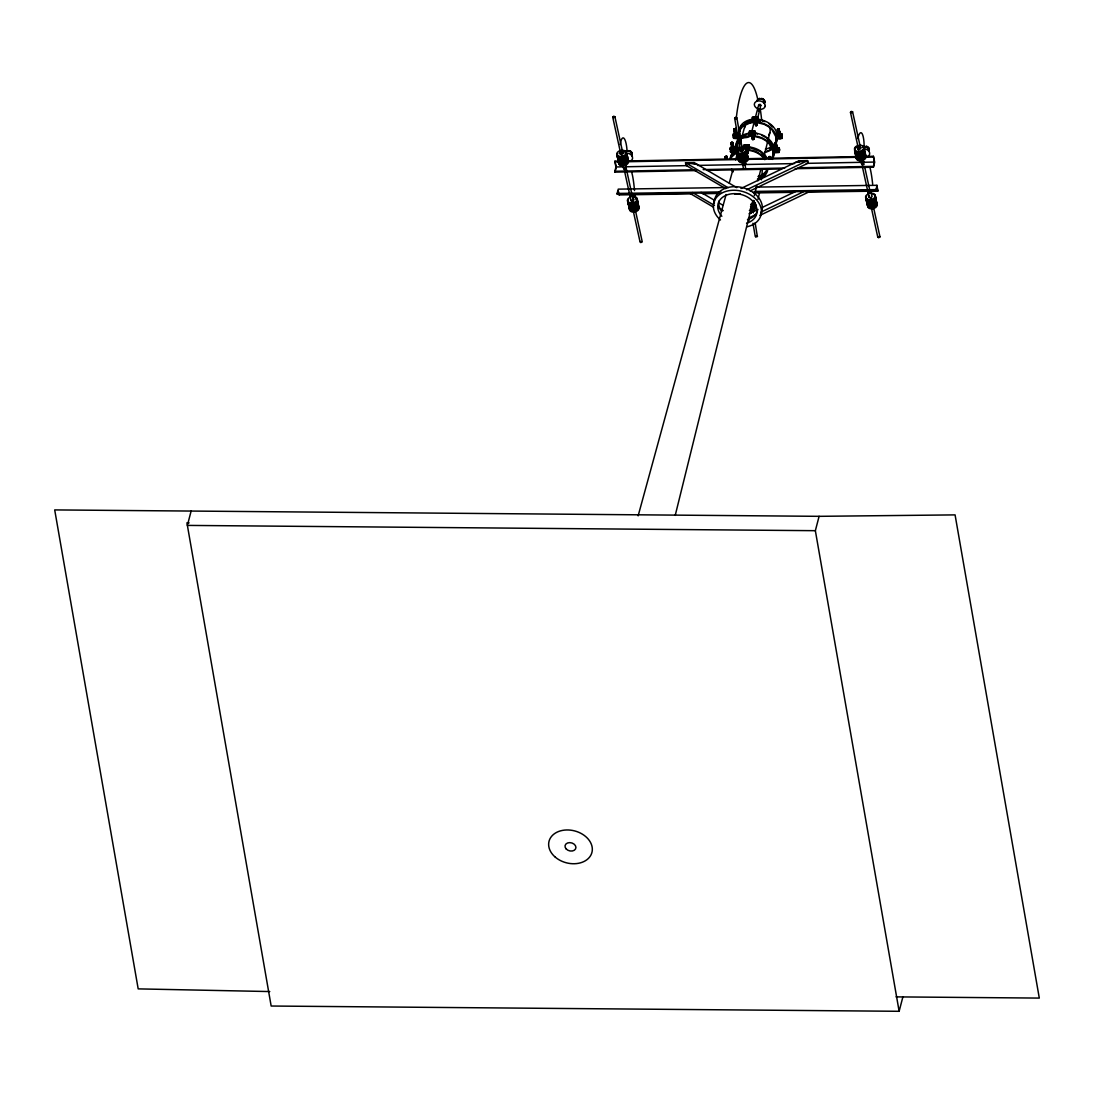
<?xml version="1.0" encoding="UTF-8"?>
<svg xmlns="http://www.w3.org/2000/svg" width="1094" height="1094" viewBox="0 0 1094 1094"><rect width="100%" height="100%" fill="white"/><g stroke="black" fill="none" stroke-linecap="round" stroke-linejoin="round"><path stroke-width="1.5" d="M632.223 153.516L631.73 155.69L632.223 153.516C632.195 152.189 629.118 149.44 628.64 151.287M757.239 101.113L757.253 100.361M764.815 101.318L764.337 103.492C766.347 101.537 762.504 97.038 761.233 99.089M869.279 149.892L869.005 150.589L869.306 149.14C869.292 147.813 866.202 145.064 865.723 146.911M725.267 156.77L726.498 156.086L727.113 157.139M725.431 157.755L725.377 156.497M725.746 156.456L725.637 157.44C726.184 160.121 727.346 159.081 725.91 157.851M725.732 159.232L725.486 157.892M726.512 156.674L725.513 156.661M726.854 158.753L727.004 156.483M726.908 159.081L727.168 157.468M731.175 143.218L731.708 142.193M732.419 143.246C731.763 140.634 730.683 145.68 731.859 147.143M731.517 145.174L731.175 143.027M731.695 146.158L732.542 143.779M732.146 148.77C733.978 144.613 731.066 145.926 733.171 147.499M732.994 148.593L732.351 148.36L733.636 148.032M732.488 143.574L732.132 142.452M732.857 142.603L733.007 144.435M733.035 150.876C733.349 149.659 734.498 149.905 733.336 148.469M731.448 144.668L732.925 145.475L732.638 143.492M734.074 129.379L735.455 128.422L735.989 130.09M740.474 151.519L734.648 118.179L735.647 117.304L736.836 117.824L742.662 151.163M732.789 143.341L733.281 146.186L731.271 147.649L732.761 150.179L733.992 149.29M734.252 130.364L734.512 128.75M733.459 147.17C734.785 144.422 730.874 145.817 731.544 143.765M734.936 134.288L734.334 129.735L735.209 128.641M733.541 146.528L733.883 148.497M734.594 132.333L734.512 130.706L735.797 129.954M733.418 148.839C734.867 147.526 731.53 147.02 733.459 147.321M734.758 133.304C734.471 129.256 737.219 132.784 735.729 133.783M733.855 149.345L733.814 150.343M734.019 150.439L734.06 149.481M733.855 149.782L733.664 151.095L732.761 150.206M735.387 136.9L735.537 136.148L735.551 137.557M735.141 131.499C736.098 136.805 737.602 131.499 735.1 130.186M736.836 117.824L735.852 118.699L734.648 118.179M736.03 132.593L736.098 130.733L734.43 130.282M734.58 131.608L736.18 131.786L736.071 133.659M736.659 134.152L735.195 132.675M736.932 136.613L735.551 137.16M745.52 147.54L746.751 150.644M745.383 146.746L745.534 147.006M745.985 150.193L745.465 147.28L746.327 147.184M744.508 147.499L745 144.818L747.626 144.832L746.751 147.006M746.436 150.329L747.393 148.182L746.833 148.989M747.161 150.849L747.53 148.852M747.64 151.751C748.501 150.37 744.371 148.005 747.571 149.249L747.421 149.782M748.036 151.765L748.228 152.832M753.52 135.916C752.987 138.323 750.511 134.753 752.699 135.109M752.426 135.711L752.07 137.639L753.985 138.541M753.205 138.035L752.275 138.145L753.11 139.676M752.494 139.307L751.934 136.846L753.629 137.119L752.822 136.982M754.149 118.89L755.817 118.617M754.272 118.877L755.681 119.178L756.392 117.126L753.752 117.099L753.301 118.849L753.438 119.615L756.063 119.643L756.392 117.126M753.069 139.417L753.438 135.232M755.776 122.35L756.241 120.873M756.419 123.007L756.241 120.996L755.407 121.297M755.325 124.415C757.896 124.716 756.077 121.516 754.559 121.297M756.665 123.266L756.747 124.866L755.831 125.031M756.843 124.319L756.802 125.495L755.557 125.742M755.147 222.861L757.376 236.577L755.681 237.001L756.009 235.757M768.795 156.729L769.219 157.604L770.135 156.989M768.85 158.439L768.891 156.62M769.15 159.232L769.383 158.466M769.67 159.04L770.696 158.808M776.343 144.353L774.716 143.711L774.867 145.543C774.306 143.423 776.658 144.189 775.496 142.808M775.044 146.528L774.743 142.74M774.771 144.736C777.93 143.423 772.966 146.705 775.687 148.839M775.386 148.483L775.468 145.885M776.097 148.647L775.591 146.541M776.562 145.119L776.207 142.972L774.839 142.699M775.988 150.193L776.384 151.245M776.726 146.104L775.441 142.494M777.437 129.748L777.656 128.901M776.549 144.928L776.466 148.579M775.824 148.565L777.055 148.018L776.726 145.912L775.865 147.129M777.779 131.704L777.424 129.557M777.943 132.689L777.861 131.075L779.379 131.622M778.121 133.673L777.766 131.526L779.27 130.268L778.955 129.024M778.477 131.663L778.449 135.451L780.131 135.177M776.289 151.177L777.519 150.493M778.86 131.813C781.991 131.116 777.123 137.393 779.79 133.208M777.533 150.685C774.374 150.001 777.916 151.738 777.533 150.206M778.791 137.406L778.668 136.217L779.284 137.406M778.025 129.037L777.602 130.733L778.737 132.183L779.448 131.253L778.819 128.805M778.873 137.078L778.709 136.326M779.571 131.95L779.284 130.118M779.448 131.102L779.598 133.495L778.559 133.755M779.967 134.042L779.461 135.013M780.131 137.201L780.172 136.203L778.819 136.736M780.364 136.34L778.846 137.201M779.694 137.68C782.347 136.49 777.725 136.162 779.407 137.106M620.599 153.119L612.722 117.113L613.707 116.224L614.896 116.702L622.773 152.709M614.896 116.702L613.898 117.605L612.722 117.113M625.18 168.585C628.202 168.462 624.086 171.443 624.277 169.105M635.395 210.335L642.26 241.883L640.715 242.608L640.551 241.405M739.011 138.104A19.364 14.386 14.6 0 0 736.221 143.752C742.17 157.604 719.373 146.295 735.92 147.02M737.725 141.618L735.619 150.288M752.508 119.41L750.675 119.588A19.364 14.386 14.6 0 0 739.12 129.912L738.983 136.258L733.062 136.121L733.773 133.796L737.247 133.714M742.621 124.702L741.035 126.644L739.134 133.728M771.708 159.136A18.653 13.866 14.6 0 0 772.925 155.717L773.048 152.257L778.873 152.011L779.653 149.605L779.037 152.504L773.622 152.818M764.706 151.834A18.653 13.866 14.6 0 0 775.837 141.892L776.07 138.323L781.772 138.172L782.087 135.533L782.114 137.844M775.961 145.639L775.824 144.504A19.364 14.386 14.6 0 0 776.521 142.042L776.658 138.829L782.155 138.487M744.699 147.198L745 144.818M730.04 149.29L735.4 149.714L735.496 146.487A19.364 14.386 14.6 0 1 739.243 139.909M730.136 149.823L731.298 147.512M731.339 149.522L730.573 152.107L733.883 151.724M738.108 135.929C731.271 140.005 731.736 130.459 737.151 133.181L736.672 134.576L734.443 134.562L735.059 132.771L736.371 132.524M733.267 137.516L739.011 137.94M779.297 148.032L773.978 147.225L772.747 144.052A19.364 14.386 14.6 0 0 757.554 133.509C754.805 131.089 753.274 137.639 756.843 136.244A19.364 14.386 14.6 0 1 772.036 146.787C771.94 155.512 787.584 146.186 773.362 147.594C768.658 152.285 781.034 151.437 779.393 148.565M753.178 117.769L752.002 122.049L752.399 117.236L757.896 117.277L757.581 122.077L759.756 122.405A19.364 14.386 14.6 0 1 774.949 132.948L776.234 136.162L781.813 135.683L782.032 133.742L776.945 133.427L775.66 130.213A19.364 14.386 14.6 0 0 760.467 119.67L758.32 119.355L757.663 122.706L756.597 120.545L754.614 120.49L750.812 135.3M757.663 122.706L764.309 124.388L768.467 126.672L771.885 129.653L775.796 136.654L781.376 136.682L782.306 134.658L781.622 134.083M751.742 134.466C754.723 134.699 751.113 138.487 753.41 135L752.098 134.097L750.593 134.412L750.388 135.629L751.687 136.531L753.451 136.066L753.957 139.198L752.658 139.581M757.499 119.67L757.704 118.453M752.002 122.049L749.964 122.323A19.364 14.386 14.6 0 0 738.682 131.43M749.499 131.061L749.089 135.875L749.499 131.061L754.997 131.102L755.393 133.167M749.841 133.071L748.939 135.971L747.052 136.162A19.364 14.386 14.6 0 0 740.31 139.047M675.23 515.37L753.055 200.667M754.272 195.703L756.733 185.761M757.964 180.797L760.836 169.201M764.104 155.95L769.848 132.757M191.122 511.062L187.389 525.407L815.358 530.686L819.105 516.327L955.076 514.891L1039.3 998.084L896.054 996.88M696.55 170.568L614.924 172.114L615.867 166.958L614.937 161.174L618.342 161.119M614.924 172.114L616.237 167.095L614.937 161.174M626.165 150.808L625.262 151.984L627.026 150.548A14.878 3.638 88.4 0 0 623.895 138.227A14.878 3.638 88.4 0 0 620.243 144.531M625.973 151.533L627.026 150.548M719.428 192.776L617.317 194.294L617.139 193.447L618.26 189.139L725.486 187.553M617.317 194.294L618.247 190.712L619.149 194.923L692.338 193.843M626.848 151.259L628.995 150.589M632.031 154.227L629.953 150.917M619.149 194.923L619.341 194.212M630.623 152.121L630.8 151.396M631.306 152.75L631.498 152.025M631.785 153.461L631.976 152.75M632.004 154.992L632.195 154.268M731.366 148.962L730.436 151.533L734.197 151.724M730.751 159.368L732.269 154.363L736.905 149.96M739.817 130.063L739.093 132.798L741.035 126.644M735.195 149.755L736.043 147.006M735.359 149.728L736.905 143.888M739.12 135.929L739.831 133.195M738.765 137.912L739.476 135.177L740.241 135.642M736.207 149.755L736.932 147.02M740.323 129.379L742.703 126.466L750.224 122.856L750.949 120.121L744.549 122.979M757.527 99.65L757.075 101.072L759.633 98.337L757.855 99.773A63.425 13.552 -89.6 0 0 736.207 118.74M751.838 122.145L752.686 119.342M758.046 99.062L757.349 100.374M750.224 122.856L752.166 122.665L753.26 119.793M758.58 99.335L758.757 98.61M752.166 122.665L753.752 117.099M750.402 132.675L750.853 130.938L753.492 130.952L753.164 133.468L750.539 133.454L750.402 132.675L753.028 132.702L753.492 130.952M750.539 133.454L750.853 130.938M744.686 147.334L747.311 147.348L747.626 144.832M755.503 117.017L758.744 104.641L760.166 104.354L760.836 105.297L757.185 120.012L757.581 122.077M765.472 159.437A19.364 14.386 14.6 0 0 750.99 150.124L748.788 149.728L749.144 144.982L746.395 144.969M759.441 99.062L761.602 98.392M748.775 149.673L749.144 144.982M748.966 149.892L749.499 146.993L751.701 147.389A19.364 14.386 14.6 0 1 766.894 157.933M745.082 148.237L747.831 148.251L748.802 150.411L749.759 147.17M764.624 102.029L762.559 98.706M772.46 150.028L768.973 143.478L765.568 140.511L761.397 138.213L754.313 136.394L754.409 131.636L750.279 131.608M754.86 136.012L754.997 131.102M753.971 135.929L754.409 131.636M763.215 99.923L763.407 99.198M754.71 135.929L755.339 133.058M763.913 100.539L764.091 99.828M764.391 101.263L764.583 100.552M759.66 122.925L760.371 120.19L765.021 121.653M771.393 146.924L772.104 144.189M775.961 135.916L776.644 133.126M773.034 149.687L773.745 146.952M775.81 138.76L776.904 134.042M776.562 136.244L777.273 133.509M772.911 152.586L774.114 147.881M773.663 150.083L774.374 147.348M857.819 138.678A15.494 3.651 -88.4 0 1 861.785 133.222A15.494 3.651 -88.4 0 1 864.123 146.158L863.057 147.157L866.845 147.252L869.115 149.851M863.932 146.883L864.123 146.158M865.901 146.938L866.079 146.213M866.845 147.252L867.036 146.528M867.706 147.745L867.898 147.02M868.39 148.36L868.581 147.649M868.882 149.085L869.06 148.374M869.101 150.616L869.306 149.14M795.174 168.695L873.395 167.218L874.325 162.062L873.409 156.278L864.903 156.442M873.395 167.218L874.694 162.199L873.409 156.278M753.465 192.27L876.007 190.465L876.95 185.31L756.118 187.101M876.007 190.465L876.95 186.869L877.839 191.094L806.36 192.147M877.839 191.094L876.95 185.31M189.098 522.85L186.937 522.836L271.162 1006.029L899.131 1011.294L902.878 996.935M638.144 515.835L726.115 194.5M729.274 182.972L732.884 169.789M735.592 159.902L745.069 125.29A12.95 9.627 14.6 0 0 744.699 127.779M731.052 157.768L732.269 154.363M736.194 146.623L739.011 141.263M760.836 105.297L759.906 105.927M750.894 135.437C751.988 137.707 754.477 134.193 752.563 136.053M764.802 102.07L764.009 103.369M734.033 128.914L735.209 129.324M734.73 130.172L734.129 129.516L735.154 128.996M734.375 130.87L734.908 130.2M734.43 131.198L735.592 130.336L735.51 131.444M735.072 130.965L734.484 131.526L735.674 131.253M734.717 132.839L735.086 132.018M735.551 130.719L735.469 128.449M732.775 142.904L731.38 142.781M736.262 131.868L736.303 133.454M732.597 145.283C734.58 143.998 730.081 144.217 731.667 142.904M732.064 144.353L731.407 143.464M725.814 156.784L726.156 157.905M736.18 134.316L736.549 133.509M731.818 146.664L733.24 145.051C731.421 144.039 731.968 146.774 732.118 144.476M725.377 156.62L726.744 156.469M732.228 145.119L732.406 146.322M731.599 144.093L732.775 143.697L732.597 142.589L731.777 143.683M725.705 157.194L726.99 156.633M731.954 144.668L732.83 144.025L732.365 142.794M726.156 158.179C729.001 157.112 723.64 156.975 726.389 156.715M733.13 144.394L731.654 145.215M727.168 157.618L726.799 158.425M732.693 147.95L732.529 146.965M735.441 137.051L737.055 136.449M731.968 147.608L732.296 148.141C732.447 149.905 731.667 146.651 733.459 146.828M733.308 145.365L731.941 146.186M733.418 146.022L733.869 148.647L732.871 149.208M733.349 146.965L732.816 146.377M732.638 147.895L733.582 147.006M733.664 148.634L732.57 148.702L732.433 150.261L734.101 149.946M733.568 148.264L733.336 146.842M734.156 150.275L732.939 150.822L732.365 149.892M755.612 121.215L755.968 121.954M756.323 121.557L755.735 122.077M755.598 123.704L756.556 122.884M756.46 123.663L755.968 122.296M748.173 152.695L747.352 148.893L745.917 148.415L745.821 147.129M755.598 123.458C756.843 122.747 756.761 126.74 756.692 123.677M745.67 148.182L746.518 147.143M746.299 147.922L746.135 149.522M752.481 137.01L751.893 135.123M756.638 125.359L756.829 124.47M745.807 148.989C746.614 145.981 744.823 148.565 747.667 149.769L748.132 152.298M746.587 146.787L746.819 145.899M756.583 124.265L756.145 125.55M746.532 150.37L746.518 149.317M745.944 149.782L747.024 148.606M752.166 138.022C753.834 135.355 754.258 141.044 753.684 137.393M747.434 148.469L746.368 149.317M752.207 138.282L752.754 137.488M752.303 138.815L753.397 137.639M752.494 138.569L752.631 139.526M752.918 136.435L753.492 137.01M748.118 152.449L746.751 153.187L747.257 152.49M746.614 151.396L747.804 150.589L746.395 150.069A4.786 3.009 -12 0 0 740.624 148.21M747.94 151.382L747.202 152.189M747.243 152.463L747.981 151.656M746.928 151.71L748.077 152.162L746.71 152.9M777.971 129.762L778.258 131.526M779.174 129.461L778.149 128.682L777.916 129.434M779.147 130.09L777.861 130.624L778.162 131.458M778.805 131.485L777.834 131.895L778.6 133.482M779.393 130.774L779.106 129.283M779.024 130.227L778.846 129.119L777.793 129.201L778.149 130.87M778.436 132.388L778.326 133.359M778.066 133.195L778.203 132.716M777.738 130.09L778.901 131.089M778.832 134.794L778.244 133.482M779.543 133.167L778.6 133.359M779.379 133.153L780.829 135.041L778.969 136.08L777.519 134.179L778.176 133.441L778.299 134.507L778.723 133.181M778.49 134.343L779.612 132.237M769.438 158.904L769.629 156.688M768.904 158.616L769.232 158.192M769.15 158.671L769.848 158.999M776.754 147.088C773.526 144.49 778.149 146.801 774.757 144.887M775.318 144.244L776.316 143.779L775.728 143.164M769.738 158.343L770.34 157.003L770.094 158.343M776.056 145.242L776.425 144.422M769.096 159.122L770.518 157.974L770.19 156.592L769.178 156.497M775.414 147.075L775.865 148.305M775.386 147.43C775.728 144.64 776.754 147.252 775.728 148.442M770.094 159.04L770.039 158.015M775.455 148.196L776.822 146.719M776.631 146.883L775.427 148.114L775.277 147.28L777.506 147.293L777.93 148.88L776.07 149.905L774.62 148.018L775.81 146.801M776.631 148.374L777 147.704L775.605 147.252M775.851 150.958L776.22 151.191M777.506 150.644L776.384 151.738L775.728 150.452M877.99 236.796L878.564 237.767L879.986 236.947L873.395 206.725M731.558 157.098L737.329 151.943M734.211 129.42L735.428 129.352M734.32 130.077L735.989 130.268L734.416 131.157M734.498 131.048L735.906 131.048M735.524 129.639C736.508 127.301 732.46 131.239 735.565 130.309M735.277 130.131L734.443 129.94L734.689 130.788M734.908 132.552L735.701 132.36L734.894 131.786M735.783 132.593L734.908 132.675L736.016 131.827M736.453 132.894L735.619 132.1M737.479 134.685L734.594 135.396L734.101 133.153M731.312 143.246L732.775 143.123M731.831 143.888L731.722 144.873M733.007 144.873L732.118 144.681L732.748 144.148M732.529 145.734L731.982 145.625M755.94 119.848L755.229 120.244M731.681 149.222L732.283 147.416M732.105 147.827L734.306 147.772L733.404 149.851M733.048 146.719L734.43 147.676L732.679 148.962L731.927 146.911L733.404 146.5M755.134 120.819C754.983 120.149 756.528 123.321 754.422 120.49M756.214 121.434L754.545 120.901M732.501 150.11L733.951 149.55M756.31 123.499L755.886 122.801M726.402 157.194L726.717 156.155M727.045 157.878L726.977 157.112M727.031 158.097L726.211 158.507M733.869 150.671L733.883 149.55M756.706 125.605L756.829 124.853M751.824 135.492L752.426 136.75M752.563 136.504L752.781 135.642M752.33 137.721L752.686 137.27M752.508 137.926L753.739 139.198M753.588 138.391L752.576 137.885M753.356 138.706L753.821 138.186L752.371 137.981M745.684 147.772L746.108 147.977M747.448 149.14L746.587 149.823M747.913 151.792L747.681 151.191M746.805 152.832L747.393 152.175M747.804 153.42L747.913 152.517M777.561 129.776L779.229 129.981M778.723 129.051L778.518 129.844M778.395 133.112L779.557 131.909L778.846 131.595M779.243 131.991L779.092 133.112M778.258 133.044C781.526 132.894 776.713 131.718 778.682 131.854M777.67 135.013L778.326 134.275M779.926 135.164L779.051 135.41M778.969 136.08L780.678 134.206M780.282 136.627L779.119 136.435M775.058 142.562L775.017 143.273M775.181 144.381L775.824 142.876A19.364 14.386 14.6 0 0 777.232 139.307M776.193 143.588L776.603 145.256L776.002 144.914M775.714 145.352L775.003 145.57L775.646 146.022M775.058 145.899L776.357 145.365L776.836 146.569M776.603 146.322L775.4 146.309M776.576 146.678L775.455 146.637M776.179 145.775L775.701 146.35M775.619 147.622L774.771 148.852L774.62 148.018M776.453 145.899L776.754 146.869M769.971 158.384L768.767 157.098L770.094 156.825M775.031 149.591L774.894 148.757L777.779 148.032L777.93 148.88M769.15 157.331L770.272 157.153M754.245 118.166L754.286 119.287M735.018 131.69L735.387 133.003M735.018 132.1L736.153 131.212L735.209 130.842M735.947 133.003C733.13 134.316 737.78 134.835 735.838 133.195M755.667 119.793L754.327 119.971L755.462 120.49M755.694 121.817L756.501 120.504L752.467 120.504L752.74 122.077M756.227 122.364L755.38 123.184M756.227 123.868L756.104 123.089M731.312 142.452L732.542 142.261L732.966 143.259M732.652 144.545L732.365 143.752M732.118 145.529L732.064 146.828M752.658 135.957L751.66 135.109L752.057 136.094M732.679 150.302L733.486 150.11M752.412 136.504L752.33 137.694L751.701 135.519M732.624 150.11L733.855 149.905M752.535 139.43L752.152 138.172L753.356 138.514M753.657 138.049L752.262 138.159M725.855 157.522L726.266 158.562M745.479 145.885L745.26 146.774L746.368 146.883M746.764 148.155L746.423 148.784M746.04 148.962L746.86 148.688M747.476 148.716L746.245 148.77M746.108 149.481L747.339 149.276L746.395 148.456M746.286 150.548L747.845 150.835M747.325 150.781L747.12 149.468M777.684 129.776L778.887 129.283L777.807 130.295M779.256 131.54L778.449 131.731M779.243 133.044L779.913 133.906M779.475 134.357L779.201 133.769M775.769 147.676L775.564 148.401M769.109 156.825L769.629 157.933M769.219 157.481L769.014 159.232M770.696 158.999C769.041 158.739 770.928 158.698 770.08 157.413M749.746 133.208L747.763 133.427A19.364 14.386 14.6 0 0 739.954 137.174M626.288 156.674L628.024 156.866L627.3 158.124M740.515 137.557L746.655 134.412M739.804 140.292C741.035 135.779 751.332 139.581 749.568 134.343L753.698 134.371M864.916 153.639L865.245 152.695L863.822 152.08M862.537 146.883L863.248 146.432M862.496 163.868L862.4 165.098L864.041 164.51L862.988 159.232M740.925 188.496L798.907 160.804L807.522 160.64L808.015 163.184L750.101 190.917M746.546 189.836L807.495 160.654L808.015 163.184M749.007 213.781L758.033 209.46M762.545 207.299L797.143 190.739M756.2 214.383L748.583 218.021L749.089 220.564M760.768 212.195L804.965 191.026M759.756 215.45L811.543 190.657M734.443 128.832L735.66 128.846M755.598 121.284L756.569 122.733M754.819 121.502L755.872 121.42M734.566 130.719L735.332 130.459M755.503 122.938L756.419 122.077L755.653 121.475M755.913 123.143L756.132 122.337M756.296 123.813L755.516 123.978M735.619 134.316L735.469 133.249M735.524 133.577L735.25 134.644M735.906 133.742L737.206 133.933L735.961 132.88M756.2 124.73L756.433 123.472M735.989 136.203L736.44 136.613M736.358 136.353L735.524 136.271M731.9 143.642L733.035 143.779M732.542 144.955L733.431 145.871M732.406 146.104L732.036 148.128L733.076 149.413M731.681 145.967L732.433 146.5M733.062 146.432L732.296 146.623M732.597 147.239L731.859 146.952M752.904 138.282C751.988 140.388 755.557 137.953 753.575 136.162M752.754 138.61L753.479 138.172M779.243 130.514L778.326 130.883M733.924 150.712L732.966 150.794M779.311 131.731L778.381 131.485L779.01 130.678M746.464 147.416L745.93 147.416M725.527 157.686L726.744 157.686M779.543 134.261L778.326 134.261M779.352 134.617L779.42 132.388M779.256 136.312L779.338 137.735M779.707 136.709L780.432 136.846M747.257 151.382L747.12 151.697M747.858 153.379L746.874 153.228M775.126 142.876L774.908 144.258M775.769 142.89L774.607 143.287L775.605 143.191M774.634 143.505L776.193 143.82M775.29 143.847L775.249 144.695M775.195 144.258L775.906 143.847M776.549 148.839L776.111 146.405M776.808 150.548L777.424 151.382M769.328 157.085L769.752 157.345M769.807 157.892L770.75 159.136M756.296 121.653L754.764 121.325M738.04 149.208L742.183 147.827M756.132 124.169L755.407 124.196M756.009 124.743L756.227 124.689M756.323 125.222L755.462 125.222M734.936 133.236L736.016 132.784L736.166 133.618L734.977 133.919M736.385 136.285L735.346 136.435L736.44 137.01M752.221 133.003L751.277 132.989M752.822 135.601L751.961 135.601M778.395 130.213L777.875 129.83M778.778 131.089L777.834 130.979M753.246 139.376L753.985 138.569L753.26 138.227M732.597 146.309L732.925 145.133M732.214 148.88L733.91 149.249M746.928 150.603L747.366 150.056M746.805 151.957L747.38 151.875M775.701 145.119L774.784 143.601M758.443 110.097L759.455 109.892M689.165 163.485L694.198 162.609L736.768 187.648M795.064 162.568L807.495 160.654L798.907 160.804L799.099 161.898M748.036 133.947L749.964 133.769M743.756 147.129L741.91 147.307A19.364 14.386 14.6 0 0 730.354 157.632M755.749 121.776L755.01 121.557M756.159 125.578L755.79 125.564M735.25 131.102L735.961 130.924M735.428 131.909L736.399 132.565M735.428 133.413L736.112 133.277M778.272 130.829L779.516 131.622M778.6 131.28L779.407 131.499M752.563 135.424L752.043 135.369M752.973 139.129L753.643 138.555M732.255 144.34L731.339 144.011M733.199 148.866L731.544 148.387M775.537 145.639L776.412 145.57M733.39 149.372L732.706 149.509M733.212 149.659L733.718 149.714M776.289 147.116L775.345 146.869M746.518 149.563L747.216 149.509M776.166 147.731L776.466 146.979M746.655 150.357L747.544 150.357M776.672 148.128L775.865 147.362M741.281 148.319L741.705 148.305A1.668 1.039 -12 0 1 742.689 149.673A1.668 1.039 -12 0 1 740.241 150.343A1.668 1.039 -12 0 1 740.105 148.743M626.848 160.955L739.065 158.821M747.571 158.671L856.397 156.606M614.76 161.898L618.151 161.83M618.766 158.931A4.991 3.132 -12 0 0 619.983 162.992A4.991 3.132 -12 0 0 626.602 161.748L738.888 159.546M747.38 159.382L857.915 157.29A4.991 3.132 -12 0 0 864.479 155.485A4.991 3.132 -12 0 0 863.549 151.355M864.711 157.167L873.217 157.003M686.034 165.344L685.582 162.787L694.198 162.609L694.458 164.086M615.867 166.958L622.664 166.835M626.069 166.767L687.278 165.618M697.48 165.413L794.408 163.58M806.305 163.362L874.325 162.062M614.746 171.266L694.663 169.761M703.168 169.597L784.781 168.052M798.388 167.792L873.203 166.37M706.751 170.377L781.567 168.955M617.139 193.447L720.96 191.915M754.997 191.409L875.829 189.618M702.539 193.693L719.565 193.447M753.602 192.941L794.449 192.325M734.498 193.775L740.228 193.693M735.346 193.939L739.681 193.884M879.084 236.345L879.973 236.769M758.265 110.822L759.345 110.822M753.301 118.849L755.94 118.863L756.063 119.643M751.687 119.971L757.185 120.012M750.99 131.704L753.616 131.731M748.788 133.796L754.286 133.837M778.504 137.926L780.555 138.596L778.613 138.582M733.404 137.01L733.582 138.35L739.011 138.856M746.491 145.502L748.556 145.516M744.549 146.555L747.175 146.582L747.311 147.348M748.433 147.717L742.935 147.676L743.646 144.941L745.547 145.488M777.533 151.779L775.714 152.408L775.769 150.589M819.105 516.327L54.7 509.913L138.186 988.88L269.767 991.561M736.577 149.003L737.274 149.345M735.865 151.738L737.725 155.43M778.791 135.068L777.519 134.179M735.66 134.453L735.031 132.743M735.441 134.699L736.59 134.302L736.289 133.331M752.74 137.557L752.084 137.106L752.645 138.829M775.003 143.451L775.605 143.464M776.07 145.119L775.003 144.914M775.66 147.581L776.508 147.553M746.614 149.851L745.848 149.263M732.994 148.88L731.845 146.418M726.334 156.661L726.854 157.249L725.637 157.44M726.211 158.233L725.719 159.191M726.32 158.89L725.541 158.22M756.569 235.661L757.472 236.208M757.472 134.029L754.682 133.195M748.898 150.425C754.682 150.999 761.451 154.268 764.733 159.656M725.691 188.606L686.061 165.372L685.555 162.774L697.11 164.387M757.212 119.246L760.521 119.889A12.95 9.627 14.6 0 1 763.612 121.174M755.927 122.022L756.939 124.976M778.094 130.542L777.629 129.324L777.82 131.307M735.277 128.955L735.742 129.625M752.522 137.283L751.893 136.039M776.521 147.731L777.656 148.128L777.506 147.293M746.163 148.237L745.233 147.17M769.861 157.044L769.848 157.81L768.85 157.194M747.311 150.534L746.231 150.986M732.283 148.141L733.582 147.704M761.41 99.116L762.368 99.431M628.804 151.314L629.761 151.628M735.715 152.326L737.082 155.567M762.108 135.478L764.897 137.01M685.582 162.787L728.125 187.73M701.049 192.421L714.273 200.175M718.676 202.746L723.093 205.33M692.461 192.53L714.464 205.44M718.867 208.01L723.271 210.595M689.999 193.392L713.479 207.163M774.88 144.476L775.126 145.557A19.364 14.386 14.6 0 1 764.966 152.353M775.263 145.639L776.111 143.929M735.606 129.995L736.221 131.389M734.58 130.131L734.019 129.051M734.812 131.444L734.197 130.036M769.123 157.878L768.617 157.126M747.134 148.729L747.558 149.659M745.999 149.659L746.327 150.056A4.786 3.009 -12 0 1 741.732 154.09A4.786 3.009 -12 0 1 736.864 151.492A19.364 14.386 14.6 0 0 729.93 159.136M732.871 143.328L731.271 142.849M726.731 157.044L727.141 158.753M769.178 123.937L772.596 126.918M766.279 137.776L771.297 143.04M779.53 133.044L779.448 132.155M731.626 145.639L733.595 146.856M766.251 158.069L760.426 151.656L748.87 147.225M860.486 147.772L852.595 111.779L851.31 111.41L850.462 112.354L858.694 149.987M850.462 112.354L851.761 112.723L852.595 111.779M780.829 135.041L780.405 133.468M779.68 133.468L780.022 134.371M770.162 156.62L770.545 159.122L770.285 157.577M768.726 157.782L769.137 159.013M753.52 135.765L753.383 135.929M751.797 135.095L752.016 136.258M747.257 148.36L747.667 149.646M747.817 151.546L748.105 152.955M745.602 148.073L746.163 150.151M736.262 132.784L736.672 134.015M731.12 142.89L731.517 144.121M731.804 146.815L732.214 148.046M732.255 149.427L732.665 150.657M732.542 150.876L732.515 149.331L732.925 150.37M725.322 157.098L725.719 158.329M864.616 166.657L870.468 193.364M861.21 161.433L861.922 164.715M862.482 167.218L869.06 197.276M871.617 208.954L877.826 237.343M625.289 164.155L633.235 200.434M623.471 166.206L624.182 169.474M624.551 171.129L631.047 200.845M633.576 212.4L640.086 242.116M780.022 134.945L780.172 135.779M780.432 136.367L780.487 137.078M780.309 136.75L780.337 137.557M777.793 134.918L777.943 135.765M777.123 148.77L777.273 149.605M775.933 149.071L776.07 149.905M752.399 117.236L752.74 119.178M753.028 132.702L753.164 133.468M815.358 530.686L899.131 1011.294M744.686 162.842L745.561 167.847M752.822 209.528L753.41 212.865M742.498 163.197L743.373 168.189M750.634 209.884L751.222 213.207M752.959 223.217L755.284 236.55M736.672 134.576L736.754 135.588M735.483 134.877L735.619 135.711M734.443 134.562L734.594 135.396M734.566 148.51L734.252 147.006L734.306 147.772M733.117 146.61L733.267 147.458M732.255 151.396L732.433 152.244M731.202 146.979L731.421 148.483M730.491 150.835L730.477 151.834M773.622 149.851L773.622 155.868A19.364 14.386 14.6 0 1 772.35 159.409M769.711 127.697A12.95 9.627 14.6 0 1 768.631 135M869.88 167.341A27.076 3.214 85.7 0 1 872.67 184.202M760.248 108.962A67.117 14.495 89.8 0 1 761.684 120.326M762.368 169.078A67.117 14.495 89.8 0 1 761.889 175.054M761.752 176.517A67.117 14.495 89.8 0 1 761.397 179.84M759.592 192.079A67.117 14.495 89.8 0 1 757.992 199.368M755.175 207.887A67.117 14.495 89.8 0 1 752.946 211.99M631.58 171.963A23.179 2.803 85.9 0 1 634.506 190.575M634.766 193.966A23.179 2.803 85.9 0 1 634.958 197.344M767.072 169.597A18.653 13.866 14.6 0 1 757.39 179.184M733.363 171.649A18.653 13.866 14.6 0 1 731.872 169.31M767.769 169.748A19.364 14.386 14.6 0 1 757.718 179.703M732.775 171.867A19.364 14.386 14.6 0 1 731.23 169.447M767.209 170.555A19.364 14.386 14.6 0 1 758.429 176.968M766.566 170.281A18.653 13.866 14.6 0 1 758.101 176.449M774.333 153.133A19.364 14.386 14.6 0 1 771.543 158.767M773.636 152.982A18.653 13.866 14.6 0 1 770.039 159.327M772.432 146.733A19.364 14.386 14.6 0 1 769.985 148.182M776.549 139.157A18.653 13.866 14.6 0 1 772.938 145.488M771.913 146.322A18.653 13.866 14.6 0 1 765.417 149.099M864.93 155.088A4.991 3.132 -12 0 1 861.949 160.599A4.991 3.132 -12 0 1 856.52 157.057M863.932 149.55A4.814 3.022 -12 0 1 860.636 154.596A4.814 3.022 -12 0 1 855.262 151.546M863.877 147.936A4.991 3.132 -12 0 1 859.993 153.078A4.991 3.132 -12 0 1 854.811 149.646M863.371 150.521A4.991 3.132 -12 0 1 864.301 154.637A4.991 3.132 -12 0 1 857.819 156.428A4.991 3.132 -12 0 1 855.768 152.613M857.997 157.262A4.991 3.132 -12 0 1 855.946 153.447M864.055 148.784A4.991 3.132 -12 0 1 860.171 153.926A4.991 3.132 -12 0 1 854.988 150.493M859.433 145.215A4.786 3.009 -12 0 1 863.33 149.194A4.786 3.009 -12 0 1 855.385 150.589A4.786 3.009 -12 0 1 858.202 145.434M862.865 146.664A4.786 3.009 -12 0 1 860.308 151.998A4.786 3.009 -12 0 1 854.852 148.757M855.385 147.964A4.786 3.009 -12 0 1 857.217 146.692M857.71 149.304A1.668 1.039 -12 0 1 859.405 148.073M863.33 149.878A4.814 3.022 -12 0 1 863.781 153.939A4.814 3.022 -12 0 1 857.45 155.403A4.814 3.022 -12 0 1 855.877 151.587M864.752 154.24A4.991 3.132 -12 0 1 862.4 159.587A4.991 3.132 -12 0 1 856.055 157.057M858.407 149.345A1.668 1.039 -12 0 1 858.749 149.14M865.122 153.857A4.991 3.132 -12 0 1 861.251 158.986A4.991 3.132 -12 0 1 856.069 155.553M864.944 153.01A4.991 3.132 -12 0 1 861.074 158.138A4.991 3.132 -12 0 1 855.891 154.719M862.51 160.736A1.668 1.039 -12 0 1 863.549 162.008A1.668 1.039 -12 0 1 861.293 162.842A1.668 1.039 -12 0 1 860.636 161.42M859.46 146.377A1.668 1.039 -12 0 1 860.376 147.827A1.668 1.039 -12 0 1 857.778 148.319A1.668 1.039 -12 0 1 858.216 146.61M747.858 157.632A4.991 3.132 -12 0 1 743.551 162.664A4.991 3.132 -12 0 1 738.765 158.986M746.231 156.565A4.991 3.132 -12 0 1 747.175 157.016M746.682 152.148A4.814 3.022 -12 0 1 741.636 156.702A4.814 3.022 -12 0 1 737.944 152.668M745.383 150.958A4.814 3.022 -12 0 1 746.176 151.492M744.371 148.893A4.991 3.132 -12 0 1 746.149 152.791A4.991 3.132 -12 0 1 739.913 155.088A4.991 3.132 -12 0 1 737.055 151.574M743.605 155.922A1.668 1.039 -12 0 1 743.25 156.127M746.491 152.941A4.991 3.132 -12 0 1 742.949 158.384A4.991 3.132 -12 0 1 737.999 154.541M746.669 153.789A4.991 3.132 -12 0 1 743.77 159.081A4.991 3.132 -12 0 1 737.807 156.223M745.547 150.138A4.991 3.132 -12 0 1 745.602 154.418A4.991 3.132 -12 0 1 738.983 155.663A4.991 3.132 -12 0 1 737.766 151.601M741.664 147.143A4.786 3.009 -12 0 1 745.575 151.136A4.786 3.009 -12 0 1 737.616 152.517A4.786 3.009 -12 0 1 740.433 147.362M740.282 149.591A1.668 1.039 -12 0 0 740.419 151.191A1.668 1.039 -12 0 0 742.867 150.521A1.668 1.039 -12 0 0 741.882 149.153L741.459 149.153A1.668 1.039 -12 0 0 741.035 149.235M737.096 150.685A4.786 3.009 -12 0 1 737.629 149.905M738.436 149.194A4.786 3.009 -12 0 1 739.448 148.62M742.785 150.193A1.668 1.039 -12 0 1 743.031 150.384M742.881 152.545A1.668 1.039 -12 0 1 742.129 152.886M746.86 152.996A4.814 3.022 -12 0 1 742.429 157.481A4.814 3.022 -12 0 1 737.684 154.322M746.997 156.168A4.991 3.132 -12 0 1 746.655 160.49A4.991 3.132 -12 0 1 740.009 161.488A4.991 3.132 -12 0 1 739.188 157.331M746.628 155.211A4.991 3.132 -12 0 1 746.682 159.478A4.991 3.132 -12 0 1 740.05 160.722A4.991 3.132 -12 0 1 738.847 156.674M746.436 154.363A4.991 3.132 -12 0 1 743.947 159.929A4.991 3.132 -12 0 1 738.135 156.647M745.479 162.856A1.668 1.039 -12 0 1 745.288 164.442A1.668 1.039 -12 0 1 742.894 164.483A1.668 1.039 -12 0 1 743.51 162.897M627.272 160.121A4.991 3.132 -12 0 1 624.92 165.468A4.991 3.132 -12 0 1 618.589 162.938M626.274 154.596A4.814 3.022 -12 0 1 622.978 159.628A4.814 3.022 -12 0 1 617.604 156.579M624.414 162.404A1.668 1.039 -12 0 1 624.072 162.609M625.467 152.394A4.991 3.132 -12 0 1 625.522 156.674A4.991 3.132 -12 0 1 618.903 157.919A4.991 3.132 -12 0 1 617.7 153.857M623.348 159.232A1.668 1.039 -12 0 1 622.951 159.382M626.588 156.045A4.991 3.132 -12 0 1 625.782 160.408A4.991 3.132 -12 0 1 619.136 161.091A4.991 3.132 -12 0 1 618.794 156.852M625.891 156.401A4.991 3.132 -12 0 1 626.561 160.777A4.991 3.132 -12 0 1 619.628 162.076A4.991 3.132 -12 0 1 618.972 157.7M625.645 153.242A4.991 3.132 -12 0 1 623.156 158.808A4.991 3.132 -12 0 1 617.344 155.526M621.775 150.261A4.786 3.009 -12 0 1 625.672 154.24A4.786 3.009 -12 0 1 617.727 155.635A4.786 3.009 -12 0 1 620.544 150.466M621.994 152.257A1.668 1.039 -12 0 1 622.896 153.707A1.668 1.039 -12 0 1 620.312 154.199A1.668 1.039 -12 0 1 620.736 152.49M623.17 151.095A4.786 3.009 -12 0 1 626.028 154.815A4.786 3.009 -12 0 1 619.45 157.139A4.786 3.009 -12 0 1 617.727 153.01M622.636 155.854A1.668 1.039 -12 0 1 621.802 156.073M626.452 155.43A4.814 3.022 -12 0 1 622.541 160.586A4.814 3.022 -12 0 1 618.233 156.62M627.094 159.273A4.991 3.132 -12 0 1 624.113 164.797A4.991 3.132 -12 0 1 618.698 161.242M627.464 158.89A4.991 3.132 -12 0 1 623.594 164.032A4.991 3.132 -12 0 1 618.411 160.599M626.547 157.468A4.991 3.132 -12 0 1 626.602 161.748M625.248 165.837A1.668 1.039 -12 0 1 625.768 167.232A1.668 1.039 -12 0 1 623.512 167.847A1.668 1.039 -12 0 1 622.992 166.452M621.816 151.41A1.668 1.039 -12 0 1 622.636 152.955A1.668 1.039 -12 0 1 619.956 153.228A1.668 1.039 -12 0 1 620.954 151.505M871.015 193.214A4.991 3.132 -12 0 1 874.667 197.549A4.991 3.132 -12 0 1 866.366 198.711A4.991 3.132 -12 0 1 869.73 193.392M875.774 200.229A4.814 3.022 -12 0 1 873.08 205.111A4.814 3.022 -12 0 1 866.968 203.033M871.521 195.484A1.668 1.039 -12 0 1 871.727 196.947A1.668 1.039 -12 0 1 869.415 197.371A1.668 1.039 -12 0 1 869.21 195.922M871.207 198.192A1.668 1.039 -12 0 1 870.359 198.356M876.103 201.706A4.991 3.132 -12 0 1 872.52 207.135A4.991 3.132 -12 0 1 867.61 203.265M871.754 200.735A1.668 1.039 -12 0 1 871.33 200.845M875.72 198.629A4.991 3.132 -12 0 1 871.166 203.853A4.991 3.132 -12 0 1 867.2 199.491M875.542 197.782A4.991 3.132 -12 0 1 870.988 203.005A4.991 3.132 -12 0 1 867.022 198.643M875.925 200.858A4.991 3.132 -12 0 1 872.985 206.151A4.991 3.132 -12 0 1 867.05 203.265M876.841 204.058A4.786 3.009 -12 0 1 872.342 208.776A4.786 3.009 -12 0 1 868.103 205.043M876.95 203.949A4.786 3.009 -12 0 1 871.549 207.983A4.786 3.009 -12 0 1 867.925 204.209M876.062 202.595A4.786 3.009 -12 0 1 876.663 203.21M875.583 199.382A4.814 3.022 -12 0 1 872.287 204.428A4.814 3.022 -12 0 1 866.927 201.378M873.559 194.363A4.991 3.132 -12 0 1 872.615 199.928A4.991 3.132 -12 0 1 865.751 197.549M866.065 196.701A4.991 3.132 -12 0 1 866.68 195.894M871.193 194.062A4.991 3.132 -12 0 1 872.438 194.103M874.844 195.785A4.991 3.132 -12 0 1 871.904 201.077A4.991 3.132 -12 0 1 865.969 198.192M875.022 196.633A4.991 3.132 -12 0 1 871.439 202.075A4.991 3.132 -12 0 1 866.53 198.205M868.075 191.956A1.668 1.039 -12 0 0 869.005 193.269A1.668 1.039 -12 0 0 871.152 192.284A1.668 1.039 -12 0 0 869.853 191.135L869.415 191.177A1.668 1.039 -12 0 0 869.005 191.286M755.202 204.25A4.814 3.022 -12 0 1 750.703 207.176M755.845 204.906A4.991 3.132 -12 0 1 750.101 209.05M754.915 202.787A4.991 3.132 -12 0 1 751.304 205.398M754.204 202.759A4.991 3.132 -12 0 1 751.127 204.551M755.667 204.072A4.991 3.132 -12 0 1 751.195 208.079M751.346 204.031A1.668 1.039 -12 0 1 750.963 204.209M755.968 207.381A4.786 3.009 -12 0 1 749.404 210.54M755.79 206.534A4.786 3.009 -12 0 1 750.402 209.761M753.465 200.434A4.991 3.132 -12 0 1 752.576 201.146M754.149 200.667A4.991 3.132 -12 0 1 752.522 202.144M754.327 201.515A4.991 3.132 -12 0 1 751.564 203.511M755.147 202.595A4.814 3.022 -12 0 1 750.525 206.328M632.865 196.482A4.991 3.132 -12 0 1 636.722 200.558A4.991 3.132 -12 0 1 628.749 202.335A4.991 3.132 -12 0 1 630.349 197.043M637.624 203.498A4.814 3.022 -12 0 1 634.315 208.544A4.814 3.022 -12 0 1 628.954 205.494M633.002 198.657A1.668 1.039 -12 0 1 633.864 199.86A1.668 1.039 -12 0 1 631.894 200.776A1.668 1.039 -12 0 1 630.705 199.723M633.057 201.46A1.668 1.039 -12 0 1 631.799 201.597M638.554 205.631A4.991 3.132 -12 0 1 633.727 210.499A4.991 3.132 -12 0 1 629.46 206.534M637.077 204.469A4.991 3.132 -12 0 1 637.952 204.975M637.57 201.898A4.991 3.132 -12 0 1 633.658 207.026A4.991 3.132 -12 0 1 628.517 203.58M637.392 201.05A4.991 3.132 -12 0 1 633.481 206.178A4.991 3.132 -12 0 1 628.339 202.732M636.899 203.621A4.991 3.132 -12 0 1 637.788 207.764A4.991 3.132 -12 0 1 631.306 209.515A4.991 3.132 -12 0 1 629.282 205.686M638.089 206.711A4.786 3.009 -12 0 1 635.423 211.798A4.786 3.009 -12 0 1 629.611 209.118M638.513 206.479A4.786 3.009 -12 0 1 634.629 211.101A4.786 3.009 -12 0 1 629.433 208.284M634.315 207.381A1.668 1.039 -12 0 1 633.891 207.491M637.433 202.65A4.814 3.022 -12 0 1 634.739 207.532A4.814 3.022 -12 0 1 628.64 205.453M636.339 198.082A4.991 3.132 -12 0 1 635.887 202.417A4.991 3.132 -12 0 1 629.241 203.334A4.991 3.132 -12 0 1 628.53 199.163M633.043 197.33A4.991 3.132 -12 0 1 634.288 197.371M635.833 198.561A4.991 3.132 -12 0 1 636.708 202.691A4.991 3.132 -12 0 1 630.226 204.455A4.991 3.132 -12 0 1 628.202 200.626M637.474 200.558A4.991 3.132 -12 0 1 632.647 205.426A4.991 3.132 -12 0 1 628.38 201.474M636.011 199.395A4.991 3.132 -12 0 1 636.872 199.901M631.703 194.404A1.668 1.039 -12 0 1 632.838 195.826A1.668 1.039 -12 0 1 630.171 196.318A1.668 1.039 -12 0 1 630.855 194.554M635.409 210.581A1.668 1.039 -12 0 1 635.026 210.759M721.849 216.297A19.952 14.824 14.6 0 1 726.293 195.183A19.952 14.824 14.6 0 1 754.245 202.964A19.952 14.824 14.6 0 1 746.559 223.19M720.481 219.99A24.383 18.119 14.6 0 1 722.683 192.64A24.383 18.119 14.6 0 1 758.169 201.911A24.383 18.119 14.6 0 1 746.696 226.841M714.327 203.429A24.383 18.119 14.6 0 1 742.402 187.58A24.383 18.119 14.6 0 1 760.59 214.711M757.554 210.595A19.952 14.824 14.6 0 1 747.489 219.593M721.794 211.525A19.952 14.824 14.6 0 1 718.826 201.159M629.269 161.365A5.538 4.116 14.6 0 0 632.209 159.423L632.578 158.411A5.538 4.116 14.6 0 0 625.043 153.187M866.352 156.989A5.538 4.116 14.6 0 0 869.292 155.047L869.662 154.035A5.538 4.116 14.6 0 0 863.508 148.675M754.327 120.012L754.122 121.229L755.421 122.131L756.939 121.817L757.144 120.6L754.327 120.012M765.171 106.214L764.815 107.226A5.538 4.116 14.6 0 1 755.749 107.458A5.538 4.116 14.6 0 1 758.087 100.908A5.538 4.116 14.6 0 1 765.171 106.214M859.652 147.211L859.228 147.225A1.668 1.039 -12 0 0 857.655 148.893A1.668 1.039 -12 0 0 860.376 148.839A1.668 1.039 -12 0 0 859.652 147.211M555.328 857.19A22.167 16.478 14.6 0 0 591.69 853.252A22.167 16.478 14.6 0 0 564.408 830.114A22.167 16.478 14.6 0 0 555.328 857.19M566.159 848.93A5.538 4.116 14.6 0 0 575.526 848.999A5.538 4.116 14.6 0 0 569.742 842.626A5.538 4.116 14.6 0 0 566.159 848.93"/></g></svg>
